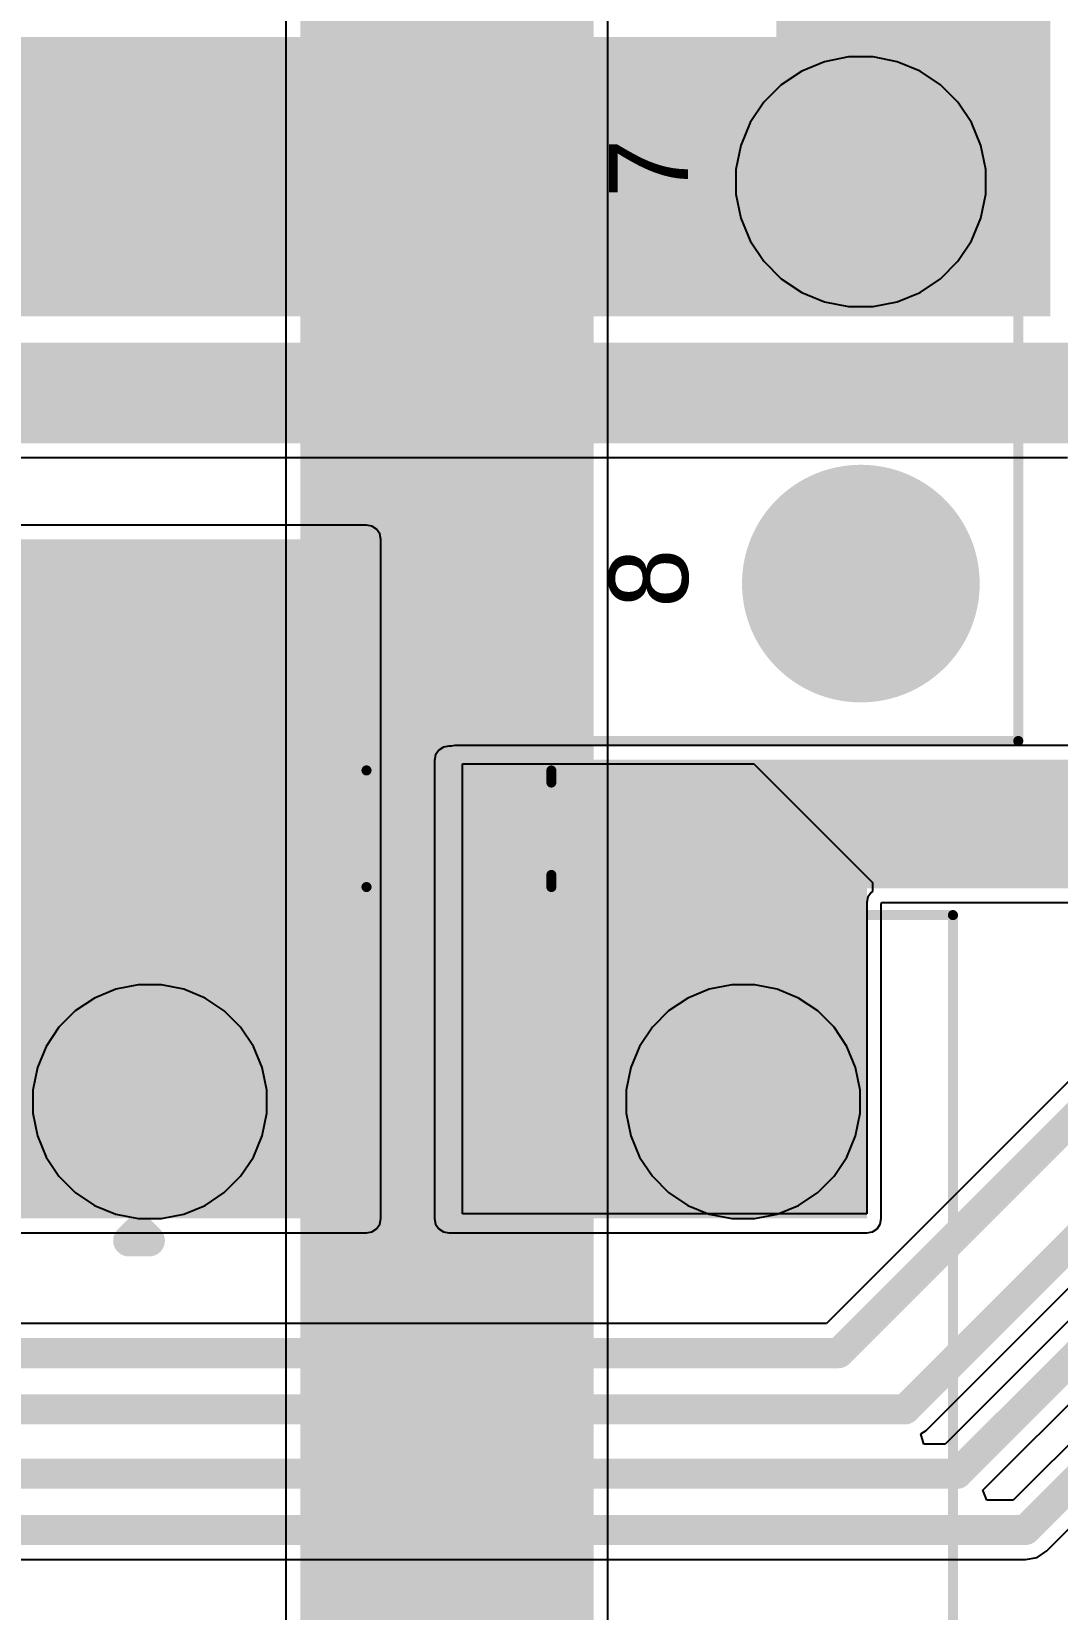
# Model space of a CAD drawing. Header units: millimetres. Extents: x -5 to 123, y 0 to 98.
# Drawn here: x 57.67 to 70.63, y 31.86 to 51.81 of the extents above; entities that cross this region are included whole.
import ezdxf

# ---------------------------------------------------------------- set-up
doc = ezdxf.new("R2010")
doc.units = ezdxf.units.MM
for name, color, linetype in [('BottomLayer', 5, 'Continuous'), ('BottomSolder', 6, 'Continuous'), ('MultiLayer', 9, 'Continuous'), ('PadHoleLayer', 156, 'Continuous'), ('TopLayer', 1, 'Continuous'), ('TopOverlay', 2, 'Continuous'), ('TopPaste', 8, 'Continuous'), ('TopSolder', 216, 'Continuous')]:
    doc.layers.add(name, color=color, linetype=linetype)

# ---------------------------------------------------------------- blocks, each defined once
blk = doc.blocks.new('SOD_123_14')
at = {"layer": 'TopLayer'}
for points in [[(-1.1, 0.45), (-1.1, -0.45), (-2.05, -0.45), (-2.05, 0.45)], [(2.05, 0.45), (2.05, -0.45), (1.1, -0.45), (1.1, 0.45)]]:
    blk.add_hatch(color=1, dxfattribs=at).paths.add_polyline_path(points)
at = {"layer": 'TopOverlay'}
for points in [[(0.965, 0.508), (2.819, 0.508), (2.819, 0.8), (0.965, 0.8)], [(2.12, -0.787), (2.819, -0.787), (2.819, 0.787), (2.12, 0.787)], [(0.965, -0.8), (2.819, -0.8), (2.819, -0.508), (0.965, -0.508)]]:
    blk.add_hatch(color=2, dxfattribs=at).paths.add_polyline_path(points)
at = {"layer": 'TopPaste'}
for points in [[(-1.1, 0.45), (-1.1, -0.45), (-2.05, -0.45), (-2.05, 0.45)], [(2.05, 0.45), (2.05, -0.45), (1.1, -0.45), (1.1, 0.45)]]:
    blk.add_hatch(color=8, dxfattribs=at).paths.add_polyline_path(points)
at = {"layer": 'TopSolder'}
for points in [[(-0.998, 0.552), (-0.998, -0.552), (-2.152, -0.552), (-2.152, 0.552)], [(2.152, 0.552), (2.152, -0.552), (0.998, -0.552), (0.998, 0.552)]]:
    blk.add_hatch(color=216, dxfattribs=at).paths.add_polyline_path(points)
at = {"layer": 'TopOverlay', "const_width": 0.127}
for points in [[(-1.372, 0.737), (-1.372, 0.584)], [(0.965, 0.737), (-1.372, 0.737)], [(-1.372, -0.584), (-1.372, -0.737)], [(0.965, -0.737), (-1.372, -0.737)]]:
    blk.add_lwpolyline(points, dxfattribs=at)
at = {"layer": 'TopOverlay', "const_width": 0.0635}
for points in [[(-1.403, 0.737, 1), (-1.34, 0.737, 1)], [(-1.403, 0.737, 1), (-1.34, 0.737, 1)], [(0.933, 0.737, 1), (0.997, 0.737, 1)], [(-1.403, 0.584, 1), (-1.34, 0.584, 1)], [(-1.403, -0.584, 1), (-1.34, -0.584, 1)], [(-1.403, -0.737, 1), (-1.34, -0.737, 1)], [(-1.403, -0.737, 1), (-1.34, -0.737, 1)], [(0.933, -0.737, 1), (0.997, -0.737, 1)]]:
    blk.add_lwpolyline(points, format="xyb", close=True, dxfattribs=at)
blk = doc.blocks.new('L01_6332_23')
at = {"layer": 'BottomLayer'}
h = blk.add_hatch(color=5, dxfattribs=at)
edge = h.paths.add_edge_path()
edge.add_arc((-22.86, -22.86), 1.4, 0, 360)
h = blk.add_hatch(color=5, dxfattribs=at)
edge = h.paths.add_edge_path()
edge.add_arc((-17.78, -22.86), 1.4, 0, 360)
at = {"layer": 'BottomSolder'}
h = blk.add_hatch(color=6, dxfattribs=at)
edge = h.paths.add_edge_path()
edge.add_arc((-22.86, -22.86), 1.502, 0, 360)
h = blk.add_hatch(color=6, dxfattribs=at)
edge = h.paths.add_edge_path()
edge.add_arc((-17.78, -22.86), 1.502, 0, 360)
at = {"layer": 'MultiLayer'}
h = blk.add_hatch(color=9, dxfattribs=at)
edge = h.paths.add_edge_path()
edge.add_arc((-22.86, -22.86), 1.4, 0, 360)
h = blk.add_hatch(color=9, dxfattribs=at)
edge = h.paths.add_edge_path()
edge.add_arc((-17.78, -22.86), 1.4, 0, 360)
at = {"layer": 'PadHoleLayer'}
h = blk.add_hatch(color=156, dxfattribs=at)
edge = h.paths.add_edge_path()
edge.add_arc((-22.86, -22.86), 0.75, 0, 360)
h = blk.add_hatch(color=156, dxfattribs=at)
edge = h.paths.add_edge_path()
edge.add_arc((-17.78, -22.86), 0.75, 0, 360)
at = {"layer": 'TopLayer'}
h = blk.add_hatch(color=1, dxfattribs=at)
edge = h.paths.add_edge_path()
edge.add_arc((-22.86, -22.86), 1.4, 0, 360)
h = blk.add_hatch(color=1, dxfattribs=at)
edge = h.paths.add_edge_path()
edge.add_arc((-17.78, -22.86), 1.4, 0, 360)
at = {"layer": 'TopSolder'}
h = blk.add_hatch(color=216, dxfattribs=at)
edge = h.paths.add_edge_path()
edge.add_arc((-22.86, -22.86), 1.502, 0, 360)
h = blk.add_hatch(color=216, dxfattribs=at)
edge = h.paths.add_edge_path()
edge.add_arc((-17.78, -22.86), 1.502, 0, 360)
at = {"layer": 'TopOverlay', "const_width": 0.127}
for points in [[(-24.85, 24.85), (-24.85, -24.85)], [(-24.85, -24.85), (24.85, -24.85)]]:
    blk.add_lwpolyline(points, dxfattribs=at)
at = {"layer": 'TopOverlay', "const_width": 0.0635}
blk.add_lwpolyline([(-24.882, -24.85, 1), (-24.818, -24.85, 1)], format="xyb", close=True, dxfattribs=at)
blk.add_lwpolyline([(-24.882, -24.85, 1), (-24.818, -24.85, 1)], format="xyb", close=True, dxfattribs=at)
at = {"layer": 'TopOverlay'}
for s, p in [('8', (-23.165, -20.676)), ('7', (-17.983, -20.676))]:
    blk.add_text(s, height=1, dxfattribs=at).set_placement(p)
blk = doc.blocks.new('G2RL_1A_E2_CV_HA_DC12_90')
at = {"layer": 'BottomLayer'}
h = blk.add_hatch(color=5, dxfattribs=at)
edge = h.paths.add_edge_path()
edge.add_arc((-12.5, 3.75), 1.3, 0, 360)
h = blk.add_hatch(color=5, dxfattribs=at)
edge = h.paths.add_edge_path()
edge.add_arc((-12.5, -3.75), 1.3, 0, 360)
at = {"layer": 'BottomSolder'}
h = blk.add_hatch(color=6, dxfattribs=at)
edge = h.paths.add_edge_path()
edge.add_arc((-12.5, 3.75), 1.402, 0, 360)
h = blk.add_hatch(color=6, dxfattribs=at)
edge = h.paths.add_edge_path()
edge.add_arc((-12.5, -3.75), 1.402, 0, 360)
at = {"layer": 'MultiLayer'}
h = blk.add_hatch(color=9, dxfattribs=at)
edge = h.paths.add_edge_path()
edge.add_arc((-12.5, 3.75), 1.3, 0, 360)
h = blk.add_hatch(color=9, dxfattribs=at)
edge = h.paths.add_edge_path()
edge.add_arc((-12.5, -3.75), 1.3, 0, 360)
at = {"layer": 'PadHoleLayer'}
h = blk.add_hatch(color=156, dxfattribs=at)
edge = h.paths.add_edge_path()
edge.add_arc((-12.5, 3.75), 0.65, 0, 360)
h = blk.add_hatch(color=156, dxfattribs=at)
edge = h.paths.add_edge_path()
edge.add_arc((-12.5, -3.75), 0.65, 0, 360)
at = {"layer": 'TopLayer'}
h = blk.add_hatch(color=1, dxfattribs=at)
edge = h.paths.add_edge_path()
edge.add_arc((-12.5, 3.75), 1.3, 0, 360)
h = blk.add_hatch(color=1, dxfattribs=at)
edge = h.paths.add_edge_path()
edge.add_arc((-12.5, -3.75), 1.3, 0, 360)
at = {"layer": 'TopSolder'}
h = blk.add_hatch(color=216, dxfattribs=at)
edge = h.paths.add_edge_path()
edge.add_arc((-12.5, 3.75), 1.402, 0, 360)
h = blk.add_hatch(color=216, dxfattribs=at)
edge = h.paths.add_edge_path()
edge.add_arc((-12.5, -3.75), 1.402, 0, 360)
at = {"layer": 'TopOverlay'}
for points, const_width in [([(-14.891, 6.401, 1), (-14.827, 6.401, 1)], 0.0635), ([(-14.891, 6.401, 1), (-14.827, 6.401, 1)], 0.0635), ([(-10.844, -3.759, 1), (-10.644, -3.759, 1)], 0.2), ([(-10.844, -3.759, 1), (-10.644, -3.759, 1)], 0.2), ([(-10.971, -3.886, 1), (-10.771, -3.886, 1)], 0.2), ([(-10.971, -3.886, 1), (-10.771, -3.886, 1)], 0.2), ([(-10.844, -4.013, 1), (-10.644, -4.013, 1)], 0.2), ([(-10.844, -4.013, 1), (-10.644, -4.013, 1)], 0.2)]:
    blk.add_lwpolyline(points, format="xyb", close=True, dxfattribs=dict(at, const_width=const_width))
for points, const_width in [([(14.199, 6.401), (-14.859, 6.401)], 0.127), ([(-14.859, -6.35), (-14.859, 6.401)], 0.127), ([(-10.871, -3.886), (-10.744, -3.759)], 0.4), ([(-10.744, -4.013), (-10.744, -3.759)], 0.4), ([(-10.744, -4.013), (-10.871, -3.886)], 0.4)]:
    blk.add_lwpolyline(points, dxfattribs=dict(at, const_width=const_width))

msp = doc.modelspace()

# ---------------------------------------------------------------- hatches: boundary and pattern name
at = {"layer": 'BottomLayer'}
msp.add_hatch(color=5, dxfattribs=at).paths.add_polyline_path([(64.77, 87.833), (61.062, 87.833), (61.062, 9.398), (64.77, 9.398)])
at = {"layer": 'TopLayer'}
for points in [[(67.081, 48.209), (70.545, 48.209), (70.545, 68.275), (67.081, 68.275)], [(55.143, 48.209), (70.138, 48.209), (70.138, 51.74), (55.143, 51.74)], [(49.352, 46.606), (72.161, 46.606), (72.161, 47.876), (49.352, 47.876)], [(58.928, 45.39), (53.035, 45.39), (53.035, 42.841), (58.928, 42.841)], [(57.46, 36.805), (61.9, 36.805), (61.9, 45.39), (57.46, 45.39)], [(62.941, 36.805), (68.224, 36.805), (68.224, 42.596), (62.941, 42.596)], [(73.157, 42.605), (63.017, 42.605), (63.017, 40.979), (73.157, 40.979)]]:
    msp.add_hatch(color=1, dxfattribs=at).paths.add_polyline_path(points)

# ---------------------------------------------------------------- linework, layer by layer
at = {"layer": 'BottomLayer'}
for p, q in [((60.88, 87.833), (60.88, 9.398)), ((64.951, 11.027), (64.951, 53.093)), ((67.993, 51.489), (67.688, 51.428)), ((68.304, 51.489), (67.993, 51.489)), ((68.608, 51.428), (68.304, 51.489)), ((67.401, 51.309), (67.142, 51.137)), ((67.688, 51.428), (67.401, 51.309)), ((68.896, 51.309), (68.608, 51.428)), ((69.154, 51.137), (68.896, 51.309)), ((67.142, 51.137), (66.923, 50.917)), ((69.374, 50.917), (69.154, 51.137)), ((66.923, 50.917), (66.75, 50.658)), ((69.546, 50.658), (69.374, 50.917)), ((66.75, 50.658), (66.631, 50.371)), ((69.665, 50.371), (69.546, 50.658)), ((66.631, 50.371), (66.57, 50.066)), ((69.726, 50.066), (69.665, 50.371)), ((66.57, 50.066), (66.57, 49.756)), ((69.726, 49.756), (69.726, 50.066)), ((66.57, 49.756), (66.631, 49.451)), ((69.665, 49.451), (69.726, 49.756)), ((66.631, 49.451), (66.75, 49.164)), ((69.546, 49.164), (69.665, 49.451)), ((66.75, 49.164), (66.923, 48.905)), ((69.374, 48.905), (69.546, 49.164)), ((66.923, 48.905), (67.142, 48.685)), ((69.154, 48.685), (69.374, 48.905)), ((67.142, 48.685), (67.401, 48.513)), ((68.896, 48.513), (69.154, 48.685)), ((67.401, 48.513), (67.688, 48.394)), ((68.608, 48.394), (68.896, 48.513)), ((67.688, 48.394), (67.993, 48.333)), ((67.993, 48.333), (68.304, 48.333)), ((68.304, 48.333), (68.608, 48.394)), ((58.73, 39.702), (58.461, 39.591)), ((59.016, 39.759), (58.73, 39.702)), ((59.307, 39.759), (59.016, 39.759)), ((59.592, 39.702), (59.307, 39.759)), ((59.861, 39.591), (59.592, 39.702)), ((66.23, 39.702), (65.961, 39.591)), ((66.516, 39.759), (66.23, 39.702)), ((66.807, 39.759), (66.516, 39.759)), ((67.092, 39.702), (66.807, 39.759)), ((67.361, 39.591), (67.092, 39.702)), ((58.461, 39.591), (58.219, 39.429)), ((60.103, 39.429), (59.861, 39.591)), ((65.961, 39.591), (65.719, 39.429)), ((67.603, 39.429), (67.361, 39.591)), ((58.219, 39.429), (58.013, 39.223)), ((60.309, 39.223), (60.103, 39.429)), ((65.719, 39.429), (65.513, 39.223)), ((67.809, 39.223), (67.603, 39.429)), ((58.013, 39.223), (57.852, 38.981)), ((60.471, 38.981), (60.309, 39.223)), ((65.513, 39.223), (65.352, 38.981)), ((67.971, 38.981), (67.809, 39.223)), ((57.852, 38.981), (57.74, 38.712)), ((60.582, 38.712), (60.471, 38.981)), ((65.352, 38.981), (65.24, 38.712)), ((68.082, 38.712), (67.971, 38.981)), ((57.74, 38.712), (57.683, 38.427)), ((60.639, 38.427), (60.582, 38.712)), ((65.24, 38.712), (65.183, 38.427)), ((68.139, 38.427), (68.082, 38.712)), ((57.683, 38.427), (57.683, 38.135)), ((60.639, 38.135), (60.639, 38.427)), ((65.183, 38.427), (65.183, 38.135)), ((68.139, 38.135), (68.139, 38.427)), ((57.683, 38.135), (57.74, 37.85)), ((60.582, 37.85), (60.639, 38.135)), ((65.183, 38.135), (65.24, 37.85)), ((68.082, 37.85), (68.139, 38.135)), ((57.74, 37.85), (57.852, 37.581)), ((60.471, 37.581), (60.582, 37.85)), ((65.24, 37.85), (65.352, 37.581)), ((67.971, 37.581), (68.082, 37.85)), ((57.852, 37.581), (58.013, 37.339)), ((60.309, 37.339), (60.471, 37.581)), ((65.352, 37.581), (65.513, 37.339)), ((67.809, 37.339), (67.971, 37.581)), ((58.013, 37.339), (58.219, 37.133)), ((60.103, 37.133), (60.309, 37.339)), ((65.513, 37.339), (65.719, 37.133)), ((67.603, 37.133), (67.809, 37.339)), ((58.219, 37.133), (58.461, 36.971)), ((59.861, 36.971), (60.103, 37.133)), ((65.719, 37.133), (65.961, 36.971)), ((67.361, 36.971), (67.603, 37.133)), ((58.461, 36.971), (58.73, 36.86)), ((59.592, 36.86), (59.861, 36.971)), ((65.961, 36.971), (66.23, 36.86)), ((67.092, 36.86), (67.361, 36.971)), ((58.73, 36.86), (59.016, 36.803)), ((59.016, 36.803), (59.307, 36.803)), ((59.307, 36.803), (59.592, 36.86)), ((66.23, 36.86), (66.516, 36.803)), ((66.516, 36.803), (66.807, 36.803)), ((66.807, 36.803), (67.092, 36.86))]:
    msp.add_line(p, q, dxfattribs=at)
at = {"layer": 'TopLayer'}
for p, q in [((50.736, 46.424), (70.761, 46.424)), ((61.9, 45.571), (53.035, 45.571)), ((61.969, 45.557), (61.9, 45.571)), ((62.028, 45.518), (61.969, 45.557)), ((62.067, 45.459), (62.028, 45.518)), ((62.081, 45.39), (62.067, 45.459)), ((62.081, 36.805), (62.081, 45.39)), ((62.813, 42.724), (62.774, 42.665)), ((62.872, 42.763), (62.813, 42.724)), ((62.941, 42.777), (62.872, 42.763)), ((62.972, 42.777), (62.941, 42.777)), ((63.017, 42.786), (62.972, 42.777)), ((73.157, 42.786), (63.017, 42.786)), ((62.774, 42.665), (62.76, 42.596)), ((62.76, 42.596), (62.76, 36.805)), ((63.114, 36.862), (63.114, 42.551)), ((63.114, 42.551), (66.797, 42.551)), ((66.797, 42.551), (68.296, 41.053)), ((68.277, 40.926), (68.238, 40.867)), ((68.296, 40.939), (68.277, 40.926)), ((68.296, 41.053), (68.296, 40.939)), ((68.238, 40.867), (68.224, 40.798)), ((68.224, 40.798), (68.224, 36.862)), ((68.406, 40.78), (68.409, 40.797)), ((68.406, 36.805), (68.406, 40.78)), ((68.409, 40.797), (68.41, 40.798)), ((68.41, 40.798), (73.157, 40.798)), ((72.175, 39.94), (67.713, 35.478)), ((68.973, 34.126), (73.079, 38.232)), ((72.776, 37.518), (69.212, 33.954)), ((74.25, 37.417), (70.075, 33.243)), ((69.69, 33.37), (73.307, 36.987)), ((62.028, 36.676), (62.067, 36.735)), ((62.067, 36.735), (62.081, 36.805)), ((62.76, 36.805), (62.774, 36.735)), ((62.774, 36.735), (62.813, 36.676)), ((68.224, 36.862), (63.114, 36.862)), ((68.353, 36.676), (68.392, 36.735)), ((68.392, 36.735), (68.406, 36.805)), ((70.497, 32.602), (74.671, 36.776)), ((57.46, 36.623), (61.9, 36.623)), ((61.9, 36.623), (61.969, 36.637)), ((61.969, 36.637), (62.028, 36.676)), ((62.813, 36.676), (62.872, 36.637)), ((62.872, 36.637), (62.941, 36.623)), ((62.941, 36.623), (68.224, 36.623)), ((68.224, 36.623), (68.294, 36.637)), ((68.294, 36.637), (68.353, 36.676)), ((67.713, 35.478), (54.561, 35.478)), ((68.906, 34.081), (68.973, 34.126)), ((68.944, 33.954), (68.906, 34.081)), ((69.212, 33.954), (68.944, 33.954)), ((69.742, 33.243), (69.69, 33.37)), ((70.075, 33.243), (69.742, 33.243)), ((70.231, 32.492), (70.375, 32.521)), ((70.375, 32.521), (70.497, 32.602)), ((31.55, 32.492), (70.231, 32.492))]:
    msp.add_line(p, q, dxfattribs=at)
at = {"layer": 'TopLayer', "const_width": 0.381}
for points in [[(67.869, 35.103), (72.441, 39.675)], [(68.707, 34.392), (72.923, 38.608)], [(69.367, 33.579), (73.254, 37.465)], [(70.231, 32.868), (74.515, 37.152)], [(29.489, 35.103), (67.869, 35.103)], [(27.661, 34.392), (68.707, 34.392)], [(29.566, 33.579), (69.367, 33.579)], [(31.394, 32.868), (70.231, 32.868)]]:
    msp.add_lwpolyline(points, dxfattribs=at)
at = {"layer": 'TopLayer', "const_width": 0.191}
for points in [[(67.774, 35.103, 1), (67.964, 35.103, 1)], [(67.774, 35.103, 1), (67.964, 35.103, 1)], [(68.612, 34.392, 1), (68.802, 34.392, 1)], [(68.612, 34.392, 1), (68.802, 34.392, 1)], [(69.272, 33.579, 1), (69.463, 33.579, 1)], [(69.272, 33.579, 1), (69.463, 33.579, 1)], [(70.136, 32.868, 1), (70.326, 32.868, 1)], [(70.136, 32.868, 1), (70.326, 32.868, 1)]]:
    msp.add_lwpolyline(points, format="xyb", close=True, dxfattribs=at)

# ---------------------------------------------------------------- block references
for name, p, rotation in [('L01_6332_23', (45.288, 67.691), 90), ('SOD_123_14', (62.865, 41.732), 180), ('G2RL_1A_E2_CV_HA_DC12_90', (62.911, 25.781), 270)]:
    msp.add_blockref(name, p, dxfattribs=dict(rotation=rotation))

doc.saveas('drawing.dxf')
